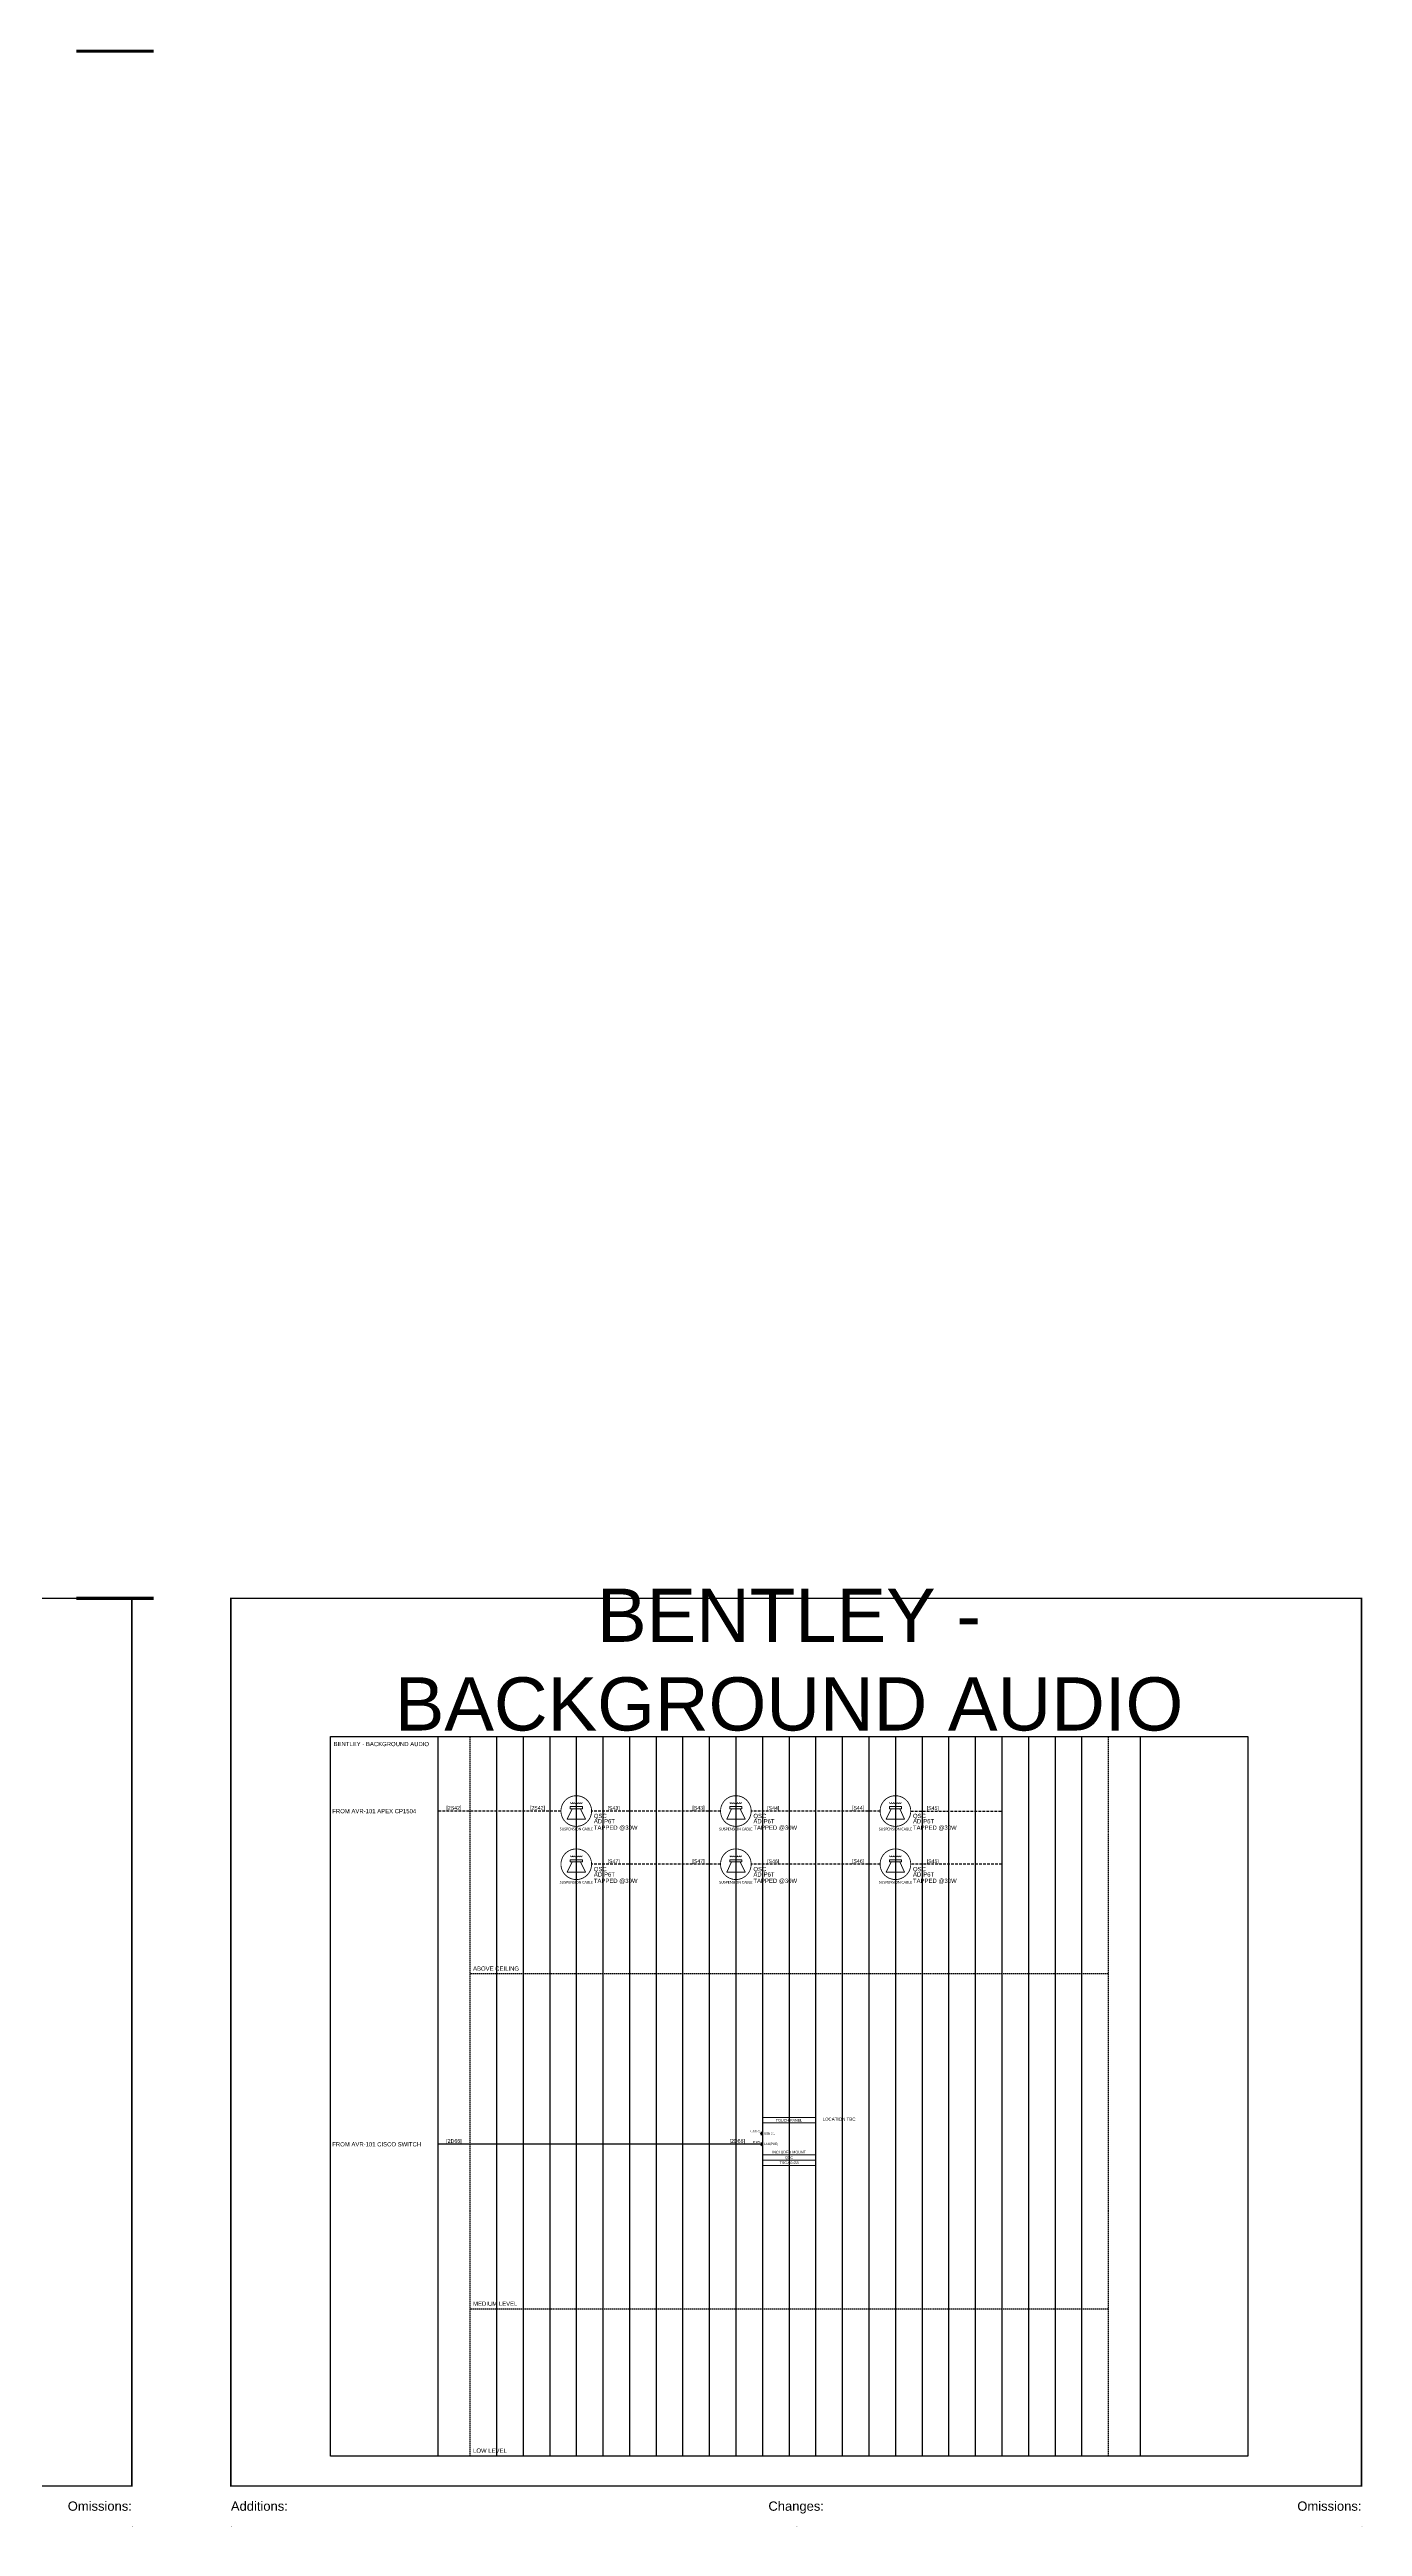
# Model space of a CAD drawing. Header units: millimetres. Extents: x -71336 to -35435, y -26189 to 22712.
# Drawn here: x -45273 to -44039, y -10292 to -7964 of the extents above; entities that cross this region are included whole.
import ezdxf
from ezdxf.enums import TextEntityAlignment as Align

# ---------------------------------------------------------------- set-up
doc = ezdxf.new("R2018")
doc.units = ezdxf.units.MM
doc.linetypes.add('DASHED', pattern=[0.75, 0.5, -0.25])
doc.linetypes.add('DASHED2', pattern=[0.375, 0.25, -0.125])
for name, color, linetype in [('SC - 2 Core Speaker', 211, 'DASHED'), ('SC - Cat - Green - Data', 84, 'Continuous'), ('SC - Text', 7, 'Continuous')]:
    doc.layers.add(name, color=color, linetype=linetype)
doc.layers.add('SC - Equipment', color=7, linetype='Continuous', lineweight=13)
for name, color, linetype, plot in [('SC - Guides', 211, 'Continuous', False), ('SC - Titlesheet - Model', 250, 'Continuous', False), ('SC - Xlines', 252, 'Continuous', False)]:
    doc.layers.add(name, color=color, linetype=linetype, plot=plot)
doc.styles.add('ARIAL', font='arial.ttf')
doc.styles.add('CALIBRI', font='calibri.ttf')
doc.styles.get("Standard").update_dxf_attribs({"font": 'arial.ttf', "height": 35})

# ---------------------------------------------------------------- blocks, each defined once
blk = doc.blocks.new('*U189')
at = {"layer": 'SC - Guides', "color": 5, "ltscale": 5, "const_width": 2}
for points in [[(-415.5, 1287.4), (-465.5, 1287.4)], [(-415.5, 287), (-465.5, 287)]]:
    blk.add_lwpolyline(points, dxfattribs=at)
at = {"layer": 'SC - Titlesheet - Model', "color": 6, "ltscale": 5, "const_width": 1}
blk.add_lwpolyline([(-365.5, -287), (365.5, -287), (365.5, 287), (-365.5, 287)], close=True, dxfattribs=at)
at = {"ltscale": 5, "style": 'ARIAL'}
blk.add_text('Additions:', height=6, dxfattribs=at).set_placement((-365.5, -297), align=Align.TOP_LEFT)
blk.add_text('Changes:', height=6, dxfattribs=at).set_placement((0, -297), align=Align.TOP_CENTER)
blk.add_text('Omissions:', height=6, dxfattribs=at).set_placement((365.5, -297), align=Align.TOP_RIGHT)
at = {"layer": 'SC - Titlesheet - Model', "color": 5, "lineweight": 30, "ltscale": 5, "flags": 104}
blk.add_attdef('ADDITIONS', text='', height=5, dxfattribs=at).set_placement((-365.5, -312), align=Align.TOP_LEFT)
blk.add_attdef('CHANGES', text='', height=5, dxfattribs=at).set_placement((0, -312), align=Align.TOP_CENTER)
blk.add_attdef('OMISSIONS', text='', height=5, dxfattribs=at).set_placement((365.5, -312), align=Align.TOP_RIGHT)
blk = doc.blocks.new('QSC AD-P4T - SCHEMATIC')
at = {"layer": 'SC - Equipment'}
for p, q in [((-4, -12.3), (-8.6, -21.9)), ((8.6, -22), (-8.6, -21.9)), ((4, -12.3), (8.6, -22))]:
    blk.add_line(p, q, dxfattribs=at)
at = {"layer": 'SC - Equipment', "const_width": 0.797}
for points in [[(14.4, -14.4, 1), (-14.4, -14.4, 1)], [(-14.4, -14.4, 1), (14.4, -14.4, 1)]]:
    blk.add_lwpolyline(points, format="xyb", dxfattribs=at)
at = {"layer": 'SC - Equipment'}
blk.add_lwpolyline([(-5.7, -10.2), (5.7, -10.2), (5.7, -12.3), (-5.7, -12.3)], close=True, dxfattribs=at)
blk.add_lwpolyline([(-5.7, -10.2), (5.7, -10.2), (5.7, -12.3), (-5.7, -12.3)], close=True, dxfattribs=at)
for centre in [(-4.6, -6.5), (-2.8, -6.5), (-1, -6.5), (0.8, -6.5), (2.6, -6.5), (4.5, -6.5)]:
    blk.add_arc(centre, 0.9, 179.9547, 359.9547, dxfattribs=at)
at = {"ltscale": 5, "style": 'CALIBRI', "flags": 1}
for tag, p in [('ROOM_TYPE', (34.7, 30.7)), ('LOCATION', (34.7, 25.7)), ('RACK_EQUIPMENT_(Y/N)', (34.7, 20.7)), ('AMP(@240V)', (34.7, 5.7)), ('WATT', (34.7, 0.7)), ('POE(WATT)', (34.7, 10.7)), ('IP_(Y/N)', (34.7, 15.7)), ('WEIGHT(KG)', (34.7, -9.3)), ('BTU/H', (34.7, -4.3)), ('DESCRIPTION', (34.7, -14.3))]:
    blk.add_attdef(tag, p, '', height=2.5, dxfattribs=at)
at = {"ltscale": 5, "style": 'CALIBRI'}
blk.add_attdef('BRACKET', text='', height=2.5, dxfattribs=at).set_placement((0, -31.3), align=Align.MIDDLE_CENTER)
at = {"layer": 'SC - Equipment'}
for tag, p in [('MAKE', (16.5, -21)), ('MODEL', (16.5, -26))]:
    blk.add_attdef(tag, p, '', height=4, dxfattribs=at)
at = {"layer": 'SC - Equipment', "color": 3}
blk.add_attdef('TRANSFORMER_TAPS', (16.5, -32), '', height=4, dxfattribs=at)
blk = doc.blocks.new('QSC TSC-50-G3 - SCHEMATIC')
at = {"layer": 'SC - Equipment'}
for p, q in [((-25, 0), (25, 0)), ((-25, -45), (-25, 0)), ((25, 0), (25, -45)), ((25, -5), (-25, -5)), ((25, -35), (-25, -35)), ((25, -35), (-25, -35)), ((25, -40), (-25, -40)), ((25, -40), (-25, -40)), ((25, -40), (-25, -40)), ((25, -45), (-25, -45))]:
    blk.add_line(p, q, dxfattribs=at)
at = {"layer": 'SC - Equipment', "const_width": 0.7}
for points in [[(-26.1, -15, 1), (-26.9, -15, 1)], [(-26.1, -25, 1), (-26.9, -25, 1)]]:
    blk.add_lwpolyline(points, format="xyb", close=True, dxfattribs=at)
at = {"layer": 'SC - Equipment'}
for centre in [(-26.5, -15), (-26.5, -25)]:
    blk.add_arc(centre, 1.5, 270, 90, dxfattribs=at)
at = {"ltscale": 5}
for tag, p in [('DESCRIPTION', (0, -2.5)), ('BRACKET', (0, -32.5)), ('MODEL', (0, -42.5)), ('MAKE', (0, -37.5))]:
    blk.add_attdef(tag, text='', height=2.5, dxfattribs=at).set_placement(p, align=Align.MIDDLE_CENTER)
at = {"ltscale": 5, "flags": 1}
for tag, p in [('ROOM_TYPE', (45, -5)), ('LOCATION', (45, -10)), ('RACK_EQUIPMENT_(Y/N)', (45, -15)), ('AMP(@240V)', (45, -40)), ('WATT', (45, -45)), ('IP_(Y/N)', (45, -30)), ('POE(WATT)', (45, -35)), ('WEIGHT(KG)', (45, -55)), ('TRANSFORMER_TAPS', (45, -60)), ('BTU/H', (45, -50))]:
    blk.add_attdef(tag, p, '', height=2.5, dxfattribs=at)
at = {"layer": 'SC - Equipment', "ltscale": 5, "char_height": 2}
for s, insert, width, attachment_point in [('USB-C', (-27.5, -13), 5.774, 6), ('RJ45', (-27.5, -23), 5.774, 6), ('USB 3.1', (-23.5, -15), 47.622, 4), ('LAN(POE) ', (-23.5, -25), 47.622, 4)]:
    blk.add_mtext(s, dxfattribs=dict(at, insert=insert, width=width, attachment_point=attachment_point))

msp = doc.modelspace()

# ---------------------------------------------------------------- linework, layer by layer
at = {"color": 30, "linetype": 'DASHED2', "ltscale": 5}
for p, q in [((-44877.548, -9549.764), (-44877.548, -10226.008)), ((-44277.548, -9549.764), (-44277.548, -10226.008))]:
    msp.add_line(p, q, dxfattribs=at)
at = {"color": 31, "linetype": 'DASHED2', "ltscale": 5}
for p, q in [((-44277.548, -9772.886), (-44877.548, -9772.886)), ((-44277.548, -10087.886), (-44877.548, -10087.886))]:
    msp.add_line(p, q, dxfattribs=at)
at = {"layer": 'SC - 2 Core Speaker', "ltscale": 5}
for points in [[(-44791.979, -9619.765), (-44907.548, -9619.752)], [(-44641.979, -9619.752), (-44763.14, -9619.775)], [(-44491.979, -9619.752), (-44613.14, -9619.775)], [(-44463.14, -9619.775), (-44377.548, -9619.775), (-44377.548, -9669.775), (-44463.14, -9669.766)], [(-44641.979, -9669.752), (-44763.14, -9669.775)], [(-44491.979, -9669.752), (-44613.14, -9669.775)]]:
    msp.add_lwpolyline(points, dxfattribs=at)
at = {"layer": 'SC - Cat - Green - Data', "ltscale": 5}
msp.add_lwpolyline([(-44604.048, -9932.886), (-44907.548, -9932.886)], dxfattribs=at)
at = {"layer": 'SC - Xlines', "ltscale": 5, "transparency": 33554687}
msp.add_lwpolyline([(-45008.685, -9549.764), (-44146.411, -9549.764), (-44146.411, -10226.008), (-45008.685, -10226.008)], close=True, dxfattribs=at)
at = {"layer": 'SC - Xlines', "ltscale": 5}
for points in [[(-44907.548, -9549.764), (-44907.548, -10226.008)], [(-44827.548, -9549.764), (-44827.548, -10226.008)], [(-44777.548, -9549.764), (-44777.548, -10226.008)], [(-44727.548, -9549.764), (-44727.548, -10226.008)], [(-44677.548, -9549.764), (-44677.548, -10226.008)], [(-44627.548, -9549.764), (-44627.548, -10226.008)], [(-44577.548, -9549.764), (-44577.548, -10226.008)], [(-44527.548, -9549.764), (-44527.548, -10226.008)], [(-44477.548, -9549.764), (-44477.548, -10226.008)], [(-44427.548, -9549.764), (-44427.548, -10226.008)], [(-44377.548, -9549.764), (-44377.548, -10226.008)], [(-44327.548, -9549.764), (-44327.548, -10226.008)], [(-44247.548, -9549.764), (-44247.548, -10226.008)]]:
    msp.add_lwpolyline(points, dxfattribs=at)
at = {"layer": 'SC - Xlines', "color": 250, "ltscale": 5}
for points in [[(-44852.548, -9549.764), (-44852.548, -10226.008)], [(-44802.548, -9549.764), (-44802.548, -10226.008)], [(-44752.548, -9549.764), (-44752.548, -10226.008)], [(-44702.548, -9549.764), (-44702.548, -10226.008)], [(-44652.548, -9549.764), (-44652.548, -10226.008)], [(-44602.548, -9549.764), (-44602.548, -10226.008)], [(-44552.548, -9549.764), (-44552.548, -10226.008)], [(-44502.548, -9549.764), (-44502.548, -10226.008)], [(-44452.548, -9549.764), (-44452.548, -10226.008)], [(-44402.548, -9549.764), (-44402.548, -10226.008)], [(-44352.548, -9549.764), (-44352.548, -10226.008)], [(-44302.548, -9549.764), (-44302.548, -10226.008)]]:
    msp.add_lwpolyline(points, dxfattribs=at)

# ---------------------------------------------------------------- block references
ref = msp.add_blockref('*U189', (-45726.622, -9836.989), dxfattribs=dict(xscale=1.453726663415115, yscale=1.453726663415115, zscale=1.453726663415115))
lines = msp.add_mtext('-', dxfattribs={"layer": 'SC - Titlesheet - Model', "color": 5, "ltscale": 5, "insert": (-46257.96, -10290.551), "char_height": 2.5, "attachment_point": 1})
ref.add_attrib('ADDITIONS', '', (-46257.96, -10290.551), dxfattribs={"flags": 104}).embed_mtext(lines)
lines = msp.add_mtext('-', dxfattribs={"layer": 'SC - Titlesheet - Model', "color": 5, "ltscale": 5, "insert": (-45195.285, -10290.551), "char_height": 2.5, "attachment_point": 1})
ref.add_attrib('OMISSIONS', '', (-45195.285, -10290.551), dxfattribs={"flags": 104}).embed_mtext(lines)
lines = msp.add_mtext('-', dxfattribs={"layer": 'SC - Titlesheet - Model', "color": 5, "ltscale": 5, "insert": (-45726.622, -10290.551), "char_height": 2.5, "attachment_point": 1})
ref.add_attrib('CHANGES', '', (-45726.622, -10290.551), dxfattribs={"flags": 104}).embed_mtext(lines)
ref = msp.add_blockref('*U189', (-44570.848, -9836.989), dxfattribs=dict(xscale=1.453726663415115, yscale=1.453726663415115, zscale=1.453726663415115))
lines = msp.add_mtext('-', dxfattribs={"layer": 'SC - Titlesheet - Model', "color": 5, "ltscale": 5, "insert": (-45102.185, -10290.551), "char_height": 2.5, "attachment_point": 1})
ref.add_attrib('ADDITIONS', '', (-45102.185, -10290.551), dxfattribs={"flags": 104}).embed_mtext(lines)
lines = msp.add_mtext('-', dxfattribs={"layer": 'SC - Titlesheet - Model', "color": 5, "ltscale": 5, "insert": (-44039.511, -10290.551), "char_height": 2.5, "attachment_point": 1})
ref.add_attrib('OMISSIONS', '', (-44039.511, -10290.551), dxfattribs={"flags": 104}).embed_mtext(lines)
lines = msp.add_mtext('-', dxfattribs={"layer": 'SC - Titlesheet - Model', "color": 5, "ltscale": 5, "insert": (-44570.848, -10290.551), "char_height": 2.5, "attachment_point": 1})
ref.add_attrib('CHANGES', '', (-44570.848, -10290.551), dxfattribs={"flags": 104}).embed_mtext(lines)
at = {"ltscale": 5}
for name, p, values in [('QSC AD-P4T - SCHEMATIC', (-44777.548, -9605.344), {'MAKE': 'QSC', 'MODEL': 'AD-P6T', 'BRACKET': 'SUSPENSION CABLE', 'TRANSFORMER_TAPS': 'TAPPED @30W'}), ('QSC AD-P4T - SCHEMATIC', (-44627.548, -9605.344), {'MAKE': 'QSC', 'MODEL': 'AD-P6T', 'BRACKET': 'SUSPENSION CABLE', 'TRANSFORMER_TAPS': 'TAPPED @30W'}), ('QSC AD-P4T - SCHEMATIC', (-44477.548, -9605.344), {'MAKE': 'QSC', 'MODEL': 'AD-P6T', 'BRACKET': 'SUSPENSION CABLE', 'TRANSFORMER_TAPS': 'TAPPED @30W'}), ('QSC AD-P4T - SCHEMATIC', (-44777.548, -9655.344), {'MAKE': 'QSC', 'MODEL': 'AD-P6T', 'BRACKET': 'SUSPENSION CABLE', 'TRANSFORMER_TAPS': 'TAPPED @30W'}), ('QSC AD-P4T - SCHEMATIC', (-44627.548, -9655.344), {'MAKE': 'QSC', 'MODEL': 'AD-P6T', 'BRACKET': 'SUSPENSION CABLE', 'TRANSFORMER_TAPS': 'TAPPED @30W'}), ('QSC AD-P4T - SCHEMATIC', (-44477.548, -9655.344), {'MAKE': 'QSC', 'MODEL': 'AD-P6T', 'BRACKET': 'SUSPENSION CABLE', 'TRANSFORMER_TAPS': 'TAPPED @30W'}), ('QSC TSC-50-G3 - SCHEMATIC', (-44577.548, -9907.886), {'DESCRIPTION': 'TOUCH PANEL', 'MAKE': 'QSC', 'MODEL': 'TSC-50-G3', 'BRACKET': 'INCLUDED MOUNT'})]:
    msp.add_blockref(name, p, dxfattribs=at).add_auto_attribs(values)

# ---------------------------------------------------------------- texts
at = {"layer": 'SC - Text', "style": 'ARIAL'}
for s, insert, char_height, attachment_point in [('BENTLEY - \\PBACKGROUND AUDIO', (-44577.548, -9544.764), 50, 8), ('ABOVE CEILING', (-44874.548, -9769.886), 4, 7), ('MEDIUM LEVEL', (-44874.548, -10084.886), 4, 7), ('LOW LEVEL', (-44874.548, -10223.008), 4, 7)]:
    msp.add_mtext(s, dxfattribs=dict(at, insert=insert, char_height=char_height, attachment_point=attachment_point))
at = {"layer": 'SC - Text', "insert": (-45005.685, -9554.764), "char_height": 4, "width": 97.49642, "attachment_point": 1, "style": 'ARIAL'}
msp.add_mtext('BENTLEY - BACKGROUND AUDIO', dxfattribs=at)
at = {"layer": 'SC - Text'}
for s, insert, char_height, width, attachment_point in [('[2S42]', (-44892.548, -9619.545), 3.5, 12.99494, 8), ('[2S42]', (-44806.979, -9619.541), 3.5, 14.6761, 9), ('[S43]', (-44748.14, -9619.764), 3.5, 15.57197, 7), ('[S43]', (-44656.967, -9619.563), 3.5, 14.6761, 9), ('[S44]', (-44598.14, -9619.764), 3.5, 15.57197, 7), ('[S44]', (-44506.967, -9619.563), 3.5, 14.6761, 9), ('[S45]', (-44448.14, -9619.762), 3.5, 15.57197, 7), ('FROM AVR-101 APEX CP1504', (-45006.903, -9619.876), 4, 112.13429, 4), ('[S47]', (-44748.14, -9669.764), 3.5, 15.57197, 7), ('[S47]', (-44656.967, -9669.563), 3.5, 14.6761, 9), ('[S46]', (-44598.14, -9669.764), 3.5, 15.57197, 7), ('[S46]', (-44506.967, -9669.563), 3.5, 14.6761, 9), ('[S45]', (-44448.14, -9669.751), 3.5, 15.57197, 7), ('FROM AVR-101 CISCO SWITCH', (-45006.903, -9933.01), 4, 112.13429, 4), ('[2D66]', (-44892.548, -9932.686), 3.5, 12.99494, 8), ('[2D66]', (-44619.048, -9932.686), 3.5, 14.6761, 9)]:
    msp.add_mtext(s, dxfattribs=dict(at, insert=insert, char_height=char_height, width=width, attachment_point=attachment_point))
at = {"layer": 'SC - Text', "color": 1, "insert": (-44546.048, -9907.886), "char_height": 3, "width": 134.02561, "attachment_point": 1}
msp.add_mtext('LOCATION TBC', dxfattribs=at)

doc.saveas('drawing.dxf')
